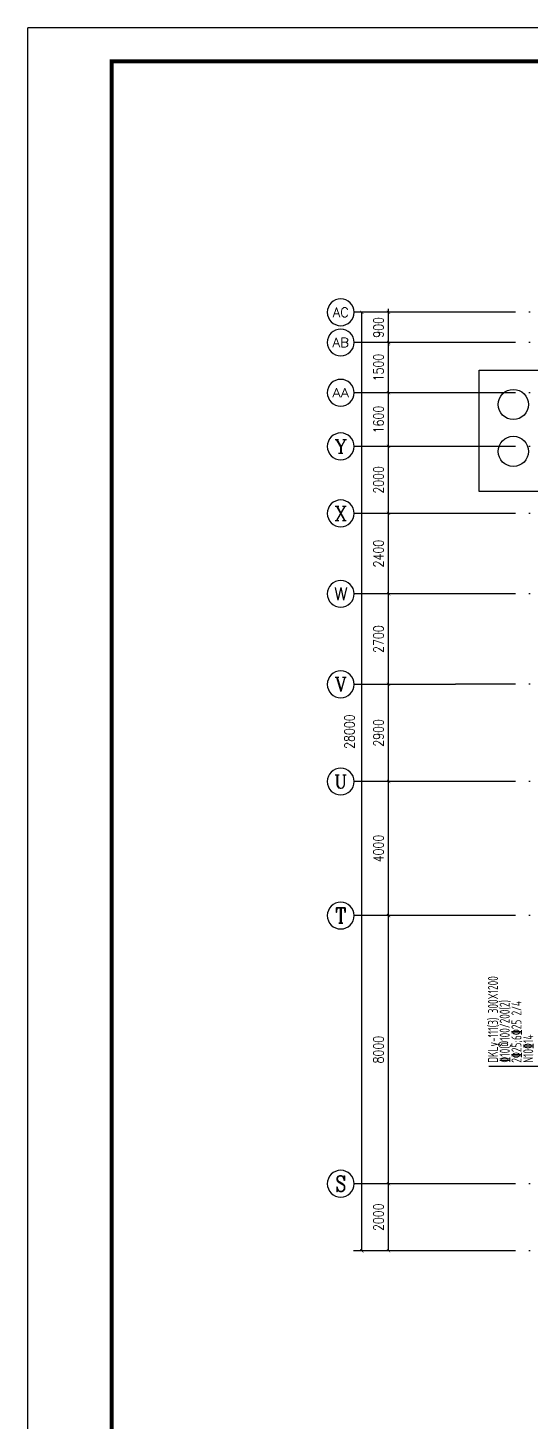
# Model space of a CAD drawing. Header units: millimetres. Extents: x 2998490 to 15040601, y 444546 to 7822218.
# Drawn here: x 14841995 to 14856973, y 7696493 to 7738064 of the extents above; entities that cross this region are included whole.
import ezdxf
from ezdxf.enums import TextEntityAlignment as Align

# ---------------------------------------------------------------- set-up
doc = ezdxf.new("R2010")
doc.units = ezdxf.units.MM
doc.header["$LTSCALE"] = 2000
doc.linetypes.add('DOTE', pattern=[2.42, 2, -0.2, 0.02, -0.2])
for name, color, linetype in [('3-AXIS', 3, 'Continuous'), ('3-AXIS_TEXT', 7, 'Continuous'), ('3-liang-rein-Y', 130, 'Continuous'), ('3-liang-R截面-Y', 70, 'Continuous'), ('3-装饰线脚', 7, 'Continuous'), ('AXIS', 3, 'Continuous'), ('AXIS_TEXT', 7, 'Continuous'), ('图框', 7, 'Continuous')]:
    doc.layers.add(name, color=color, linetype=linetype)
doc.styles.add('_TCH_AXIS', font='COMPLEX', dxfattribs={"bigfont": 'GBCBIG'})
doc.styles.add('COMPLEX', font='COMPLEX')
doc.styles.add('DIM_FONT', font='SIMPLEX', dxfattribs={"width": 0.8, "bigfont": 'HZTXT'})
doc.styles.add('TSSD_Rein', font='Tssdeng.shx', dxfattribs={"width": 0.7, "bigfont": 'hztxt.shx'})
doc.dimstyles.new('DIMN100', dxfattribs={"dimtxt": 300, "dimasz": 100, "dimexe": 250, "dimexo": 300, "dimgap": 150, "dimtad": 1, "dimdec": 0, "dimzin": 0, "dimdsep": 46, "dimtxsty": 'DIM_FONT', "dimblk": 'ARCHTICK', "dimcen": 0.09, "dimclrt": 7, "dimazin": 2, "dimtfac": 1, "dimtdec": 0, "dimtix": 1, "dimtmove": 2, "dimatfit": 3, "dimldrblk": 'ARCHTICK', "dimfxl": 0, "dimtolj": 1, "dimtzin": 0, "dimarcsym": 0})

# ---------------------------------------------------------------- blocks, each defined once
blk = doc.blocks.new('TJAD_TK_A0')
at = {"layer": '图框'}
for p in [(2162, 399.3), (973, -441.7)]:
    blk.add_line(p, (973, 399.3), dxfattribs=at)
at = {"layer": '图框', "const_width": 1.2}
blk.add_lwpolyline([(2152, -431.7), (2152, 389.3), (998, 389.3), (998, -431.7)], close=True, dxfattribs=at)
blk = doc.blocks.new('_ArchTick')
at = {"color": 0, "linetype": 'ByBlock', "const_width": 0.15}
blk.add_lwpolyline([(-0.5, -0.5), (0.5, 0.5)], dxfattribs=at)
blk = doc.blocks.new('*D558')
at = {"layer": 'AXIS', "color": 0, "lineweight": -2}
for p, q in [((14854449, 7703577), (14852501, 7703577)), ((14852751, 7701577), (14852751, 7703577)), ((14854449, 7701577), (14852501, 7701577))]:
    blk.add_line(p, q, dxfattribs=at)
at = {"layer": 'Defpoints', "color": 0}
for p in [(14852751, 7703577), (14854749, 7703577), (14854749, 7701577)]:
    blk.add_point(p, dxfattribs=at)
at = {"layer": 'AXIS', "color": 0, "lineweight": -2, "xscale": 100, "yscale": 100, "zscale": 100}
for p, rotation in [((14852751, 7703577), 90), ((14852751, 7701577), 270)]:
    blk.add_blockref('_ArchTick', p, dxfattribs=dict(at, rotation=rotation))
at = {"layer": 'AXIS', "color": 7, "insert": (14852451, 7702577), "char_height": 300, "attachment_point": 5, "rotation": 90, "style": 'DIM_FONT'}
blk.add_mtext('\\A1;2000', dxfattribs=at)
blk = doc.blocks.new('*D559')
at = {"layer": 'AXIS', "color": 0, "lineweight": -2}
for p, q in [((14854449, 7711577), (14852501, 7711577)), ((14852751, 7703577), (14852751, 7711577)), ((14854449, 7703577), (14852501, 7703577))]:
    blk.add_line(p, q, dxfattribs=at)
at = {"layer": 'Defpoints', "color": 0}
for p in [(14852751, 7711577), (14854749, 7711577), (14854749, 7703577)]:
    blk.add_point(p, dxfattribs=at)
at = {"layer": 'AXIS', "color": 0, "lineweight": -2, "xscale": 100, "yscale": 100, "zscale": 100}
for p, rotation in [((14852751, 7711577), 90), ((14852751, 7703577), 270)]:
    blk.add_blockref('_ArchTick', p, dxfattribs=dict(at, rotation=rotation))
at = {"layer": 'AXIS', "color": 7, "insert": (14852451, 7707577), "char_height": 300, "attachment_point": 5, "rotation": 90, "style": 'DIM_FONT'}
blk.add_mtext('\\A1;8000', dxfattribs=at)
blk = doc.blocks.new('*D560')
at = {"layer": 'AXIS', "color": 0, "lineweight": -2}
for p, q in [((14854449, 7715577), (14852501, 7715577)), ((14852751, 7711577), (14852751, 7715577)), ((14854449, 7711577), (14852501, 7711577))]:
    blk.add_line(p, q, dxfattribs=at)
at = {"layer": 'Defpoints', "color": 0}
for p in [(14852751, 7715577), (14854749, 7715577), (14854749, 7711577)]:
    blk.add_point(p, dxfattribs=at)
at = {"layer": 'AXIS', "color": 0, "lineweight": -2, "xscale": 100, "yscale": 100, "zscale": 100}
for p, rotation in [((14852751, 7715577), 90), ((14852751, 7711577), 270)]:
    blk.add_blockref('_ArchTick', p, dxfattribs=dict(at, rotation=rotation))
at = {"layer": 'AXIS', "color": 7, "insert": (14852451, 7713577), "char_height": 300, "attachment_point": 5, "rotation": 90, "style": 'DIM_FONT'}
blk.add_mtext('\\A1;4000', dxfattribs=at)
blk = doc.blocks.new('*D561')
at = {"layer": 'AXIS', "color": 0, "lineweight": -2}
for p, q in [((14854449, 7718476), (14852501, 7718476)), ((14852751, 7715577), (14852751, 7718476)), ((14854449, 7715577), (14852501, 7715577))]:
    blk.add_line(p, q, dxfattribs=at)
at = {"layer": 'Defpoints', "color": 0}
for p in [(14852751, 7718476), (14854749, 7718476), (14854749, 7715577)]:
    blk.add_point(p, dxfattribs=at)
at = {"layer": 'AXIS', "color": 0, "lineweight": -2, "xscale": 100, "yscale": 100, "zscale": 100}
for p, rotation in [((14852751, 7718476), 90), ((14852751, 7715577), 270)]:
    blk.add_blockref('_ArchTick', p, dxfattribs=dict(at, rotation=rotation))
at = {"layer": 'AXIS', "color": 7, "insert": (14852451, 7717027), "char_height": 300, "attachment_point": 5, "rotation": 90, "style": 'DIM_FONT'}
blk.add_mtext('\\A1;2900', dxfattribs=at)
blk = doc.blocks.new('*D562')
at = {"layer": 'AXIS', "color": 0, "lineweight": -2}
for p, q in [((14854449, 7721177), (14852501, 7721177)), ((14852751, 7718476), (14852751, 7721177)), ((14854449, 7718476), (14852501, 7718476))]:
    blk.add_line(p, q, dxfattribs=at)
at = {"layer": 'Defpoints', "color": 0}
for p in [(14852751, 7721177), (14854749, 7721177), (14854749, 7718476)]:
    blk.add_point(p, dxfattribs=at)
at = {"layer": 'AXIS', "color": 0, "lineweight": -2, "xscale": 100, "yscale": 100, "zscale": 100}
for p, rotation in [((14852751, 7721177), 90), ((14852751, 7718476), 270)]:
    blk.add_blockref('_ArchTick', p, dxfattribs=dict(at, rotation=rotation))
at = {"layer": 'AXIS', "color": 7, "insert": (14852451, 7719827), "char_height": 300, "attachment_point": 5, "rotation": 90, "style": 'DIM_FONT'}
blk.add_mtext('\\A1;2700', dxfattribs=at)
blk = doc.blocks.new('*D563')
at = {"layer": 'AXIS', "color": 0, "lineweight": -2}
for p, q in [((14854449, 7723577), (14852501, 7723577)), ((14852751, 7721177), (14852751, 7723577)), ((14854449, 7721177), (14852501, 7721177))]:
    blk.add_line(p, q, dxfattribs=at)
at = {"layer": 'Defpoints', "color": 0}
for p in [(14852751, 7723577), (14854749, 7723577), (14854749, 7721177)]:
    blk.add_point(p, dxfattribs=at)
at = {"layer": 'AXIS', "color": 0, "lineweight": -2, "xscale": 100, "yscale": 100, "zscale": 100}
for p, rotation in [((14852751, 7723577), 90), ((14852751, 7721177), 270)]:
    blk.add_blockref('_ArchTick', p, dxfattribs=dict(at, rotation=rotation))
at = {"layer": 'AXIS', "color": 7, "insert": (14852451, 7722377), "char_height": 300, "attachment_point": 5, "rotation": 90, "style": 'DIM_FONT'}
blk.add_mtext('\\A1;2400', dxfattribs=at)
blk = doc.blocks.new('*D564')
at = {"layer": 'AXIS', "color": 0, "lineweight": -2}
for p, q in [((14854449, 7725577), (14852501, 7725577)), ((14852751, 7723577), (14852751, 7725577)), ((14854449, 7723577), (14852501, 7723577))]:
    blk.add_line(p, q, dxfattribs=at)
at = {"layer": 'Defpoints', "color": 0}
for p in [(14852751, 7725577), (14854749, 7725577), (14854749, 7723577)]:
    blk.add_point(p, dxfattribs=at)
at = {"layer": 'AXIS', "color": 0, "lineweight": -2, "xscale": 100, "yscale": 100, "zscale": 100}
for p, rotation in [((14852751, 7725577), 90), ((14852751, 7723577), 270)]:
    blk.add_blockref('_ArchTick', p, dxfattribs=dict(at, rotation=rotation))
at = {"layer": 'AXIS', "color": 7, "insert": (14852451, 7724577), "char_height": 300, "attachment_point": 5, "rotation": 90, "style": 'DIM_FONT'}
blk.add_mtext('\\A1;2000', dxfattribs=at)
blk = doc.blocks.new('*D565')
at = {"layer": 'AXIS', "color": 0, "lineweight": -2}
for p, q in [((14854449, 7727177), (14852501, 7727177)), ((14852751, 7725577), (14852751, 7727177)), ((14854449, 7725577), (14852501, 7725577))]:
    blk.add_line(p, q, dxfattribs=at)
at = {"layer": 'Defpoints', "color": 0}
for p in [(14852751, 7727177), (14854749, 7727177), (14854749, 7725577)]:
    blk.add_point(p, dxfattribs=at)
at = {"layer": 'AXIS', "color": 0, "lineweight": -2, "xscale": 100, "yscale": 100, "zscale": 100}
for p, rotation in [((14852751, 7727177), 90), ((14852751, 7725577), 270)]:
    blk.add_blockref('_ArchTick', p, dxfattribs=dict(at, rotation=rotation))
at = {"layer": 'AXIS', "color": 7, "insert": (14852451, 7726377), "char_height": 300, "attachment_point": 5, "rotation": 90, "style": 'DIM_FONT'}
blk.add_mtext('\\A1;1600', dxfattribs=at)
blk = doc.blocks.new('*D566')
at = {"layer": 'AXIS', "color": 0, "lineweight": -2}
for p, q in [((14854449, 7728677), (14852501, 7728677)), ((14852751, 7727177), (14852751, 7728677)), ((14854449, 7727177), (14852501, 7727177))]:
    blk.add_line(p, q, dxfattribs=at)
at = {"layer": 'Defpoints', "color": 0}
for p in [(14852751, 7728677), (14854749, 7728677), (14854749, 7727177)]:
    blk.add_point(p, dxfattribs=at)
at = {"layer": 'AXIS', "color": 0, "lineweight": -2, "xscale": 100, "yscale": 100, "zscale": 100}
for p, rotation in [((14852751, 7728677), 90), ((14852751, 7727177), 270)]:
    blk.add_blockref('_ArchTick', p, dxfattribs=dict(at, rotation=rotation))
at = {"layer": 'AXIS', "color": 7, "insert": (14852451, 7727927), "char_height": 300, "attachment_point": 5, "rotation": 90, "style": 'DIM_FONT'}
blk.add_mtext('\\A1;1500', dxfattribs=at)
blk = doc.blocks.new('*D567')
at = {"layer": 'AXIS', "color": 0, "lineweight": -2}
for p, q in [((14854449, 7729577), (14852501, 7729577)), ((14852751, 7729577), (14852751, 7729677)), ((14852751, 7728677), (14852751, 7729577)), ((14854449, 7728677), (14852501, 7728677)), ((14852751, 7728677), (14852751, 7728577))]:
    blk.add_line(p, q, dxfattribs=at)
at = {"layer": 'Defpoints', "color": 0}
for p in [(14852751, 7729577), (14854749, 7729577), (14854749, 7728677)]:
    blk.add_point(p, dxfattribs=at)
at = {"layer": 'AXIS', "color": 0, "lineweight": -2, "xscale": 100, "yscale": 100, "zscale": 100}
for p, rotation in [((14852751, 7729577), 270), ((14852751, 7728677), 90)]:
    blk.add_blockref('_ArchTick', p, dxfattribs=dict(at, rotation=rotation))
at = {"layer": 'AXIS', "color": 7, "insert": (14852451, 7729127), "char_height": 300, "attachment_point": 5, "rotation": 90, "style": 'DIM_FONT'}
blk.add_mtext('\\A1;900', dxfattribs=at)
blk = doc.blocks.new('*D568')
at = {"layer": 'AXIS', "color": 0, "lineweight": -2}
for p, q in [((14855249, 7729577), (14851701, 7729577)), ((14851951, 7701577), (14851951, 7729577)), ((14855249, 7701577), (14851701, 7701577))]:
    blk.add_line(p, q, dxfattribs=at)
at = {"layer": 'Defpoints', "color": 0}
for p in [(14851951, 7729577), (14855549, 7729577), (14855549, 7701577)]:
    blk.add_point(p, dxfattribs=at)
at = {"layer": 'AXIS', "color": 0, "lineweight": -2, "xscale": 100, "yscale": 100, "zscale": 100}
for p, rotation in [((14851951, 7729577), 90), ((14851951, 7701577), 270)]:
    blk.add_blockref('_ArchTick', p, dxfattribs=dict(at, rotation=rotation))
at = {"layer": 'AXIS', "color": 7, "insert": (14851586, 7717066), "char_height": 300, "attachment_point": 5, "rotation": 90, "style": 'DIM_FONT'}
blk.add_mtext('\\A1;28000', dxfattribs=at)
blk = doc.blocks.new('_AXISO')
blk.add_circle((0, 0), 0.5)
at = {"layer": '3-AXIS_TEXT', "style": 'COMPLEX', "width": 1.041667}
blk.add_attdef('A', text='', height=0.56, dxfattribs=at).set_placement((-0.25, -0.28), (0.25, -0.28), align=Align.FIT)

msp = doc.modelspace()

# ---------------------------------------------------------------- linework, layer by layer
at = {"layer": '3-AXIS', "color": 15, "linetype": 'DOTE'}
for p, q in [((14933972.1, 7729576.7), (14854748.9, 7729576.7)), ((14933972.1, 7728676.7), (14854748.9, 7728676.7)), ((14933972.1, 7727176.7), (14854748.9, 7727176.7)), ((14933972.1, 7725576.7), (14854748.9, 7725576.7)), ((14933972.1, 7723576.7), (14854748.9, 7723576.7)), ((14933972.1, 7721176.7), (14854748.9, 7721176.7)), ((14933972.1, 7718476.7), (14854748.9, 7718476.7)), ((14933972.1, 7715576.7), (14854748.9, 7715576.7)), ((14933972.1, 7711576.7), (14854748.9, 7711576.7)), ((14933972.1, 7703576.7), (14854748.9, 7703576.7)), ((14933972.1, 7701576.7), (14854748.9, 7701576.7))]:
    msp.add_line(p, q, dxfattribs=at)
at = {"layer": '3-liang-R截面-Y'}
msp.add_line((14855740.6, 7707082.8), (14857521.8, 7707082.8), dxfattribs=at)
at = {"layer": '3-装饰线脚'}
msp.add_lwpolyline([(14857423.6, 7724226.7), (14855453.6, 7724226.7), (14855453.6, 7727846.7), (14858593.6, 7727846.7), (14858593.6, 7726226.7), (14862403.6, 7726226.7), (14862403.6, 7727846.7), (14865543.6, 7727846.7), (14865543.6, 7726226.7), (14870403.6, 7726226.7), (14870403.6, 7727846.7), (14873542.1, 7727846.7), (14873543.6, 7726226.7), (14878403.6, 7726226.7), (14878403.6, 7727846.7), (14881543.6, 7727846.7), (14881543.6, 7726226.7), (14886403.6, 7726226.7)], dxfattribs=at)
for centre in [(14856472.1, 7726826.7), (14856472.1, 7725426.7)]:
    msp.add_circle(centre, 450, dxfattribs=at)
at = {"layer": 'AXIS'}
for p, q in [((14854748.9, 7729576.7), (14851724.4, 7729576.7)), ((14854748.9, 7728676.7), (14851724.4, 7728676.7)), ((14854748.9, 7727176.7), (14851724.4, 7727176.7)), ((14854748.9, 7725576.7), (14851724.4, 7725576.7)), ((14854748.9, 7723576.7), (14851724.4, 7723576.7)), ((14854748.9, 7721176.7), (14851724.4, 7721176.7)), ((14854748.9, 7718476.3), (14851724.4, 7718476.3)), ((14854748.9, 7715576.7), (14851724.4, 7715576.7)), ((14854748.9, 7711576.7), (14851724.4, 7711576.7)), ((14854748.9, 7703576.7), (14851724.4, 7703576.7))]:
    msp.add_line(p, q, dxfattribs=at)

# ---------------------------------------------------------------- block references
ref = msp.add_blockref('_AXISO', (14851324.4, 7729576.7), dxfattribs=dict(at, xscale=-800, yscale=800, zscale=800))
ref.add_attrib('A', 'AC', dxfattribs={"layer": 'AXIS_TEXT', "height": 282.17, "style": '_TCH_AXIS'}).set_placement((14851082.5, 7729435.7), (14851566.3, 7729435.7), align=Align.FIT)
ref = msp.add_blockref('_AXISO', (14851324.4, 7728676.7), dxfattribs=dict(at, xscale=-800, yscale=800, zscale=800))
ref.add_attrib('A', 'AB', dxfattribs={"layer": 'AXIS_TEXT', "height": 270.86, "style": '_TCH_AXIS'}).set_placement((14851079.3, 7728541.3), (14851569.5, 7728541.3), align=Align.FIT)
ref = msp.add_blockref('_AXISO', (14851324.4, 7727176.7), dxfattribs=dict(at, xscale=-800, yscale=800, zscale=800))
ref.add_attrib('A', 'AA', dxfattribs={"layer": 'AXIS_TEXT', "height": 265.5, "style": '_TCH_AXIS'}).set_placement((14851077.9, 7727044), (14851570.9, 7727044), align=Align.FIT)
ref = msp.add_blockref('_AXISO', (14851324.4, 7725576.7), dxfattribs=dict(at, xscale=-800, yscale=800, zscale=800))
ref.add_attrib('A', 'Y', dxfattribs={"layer": 'AXIS_TEXT', "height": 415.3, "style": '_TCH_AXIS'}).set_placement((14851136.5, 7725369.1), (14851512.3, 7725369.1), align=Align.FIT)
ref = msp.add_blockref('_AXISO', (14851324.4, 7723576.7), dxfattribs=dict(at, xscale=-800, yscale=800, zscale=800))
ref.add_attrib('A', 'X', dxfattribs={"layer": 'AXIS_TEXT', "height": 425.2, "style": '_TCH_AXIS'}).set_placement((14851142.2, 7723364.1), (14851506.6, 7723364.1), align=Align.FIT)
ref = msp.add_blockref('_AXISO', (14851324.4, 7721176.7), dxfattribs=dict(at, xscale=-800, yscale=800, zscale=800))
ref.add_attrib('A', 'W', dxfattribs={"layer": 'AXIS_TEXT', "height": 386.7, "style": '_TCH_AXIS'}).set_placement((14851121.9, 7720983.4), (14851526.9, 7720983.4), align=Align.FIT)
ref = msp.add_blockref('_AXISO', (14851324.4, 7718476.3), dxfattribs=dict(at, xscale=-800, yscale=800, zscale=800))
ref.add_attrib('A', 'V', dxfattribs={"layer": 'AXIS_TEXT', "height": 425.2, "style": '_TCH_AXIS'}).set_placement((14851142.2, 7718263.7), (14851506.6, 7718263.7), align=Align.FIT)
ref = msp.add_blockref('_AXISO', (14851324.4, 7715576.7), dxfattribs=dict(at, xscale=-800, yscale=800, zscale=800))
ref.add_attrib('A', 'U', dxfattribs={"layer": 'AXIS_TEXT', "height": 405.5, "style": '_TCH_AXIS'}).set_placement((14851131.3, 7715374), (14851517.5, 7715374), align=Align.FIT)
ref = msp.add_blockref('_AXISO', (14851324.4, 7711576.7), dxfattribs=dict(at, xscale=-800, yscale=800, zscale=800))
ref.add_attrib('A', 'T', dxfattribs={"layer": 'AXIS_TEXT', "height": 455.7, "style": '_TCH_AXIS'}).set_placement((14851161.7, 7711348.9), (14851487.2, 7711348.9), align=Align.FIT)
ref = msp.add_blockref('_AXISO', (14851324.4, 7703576.7), dxfattribs=dict(at, xscale=-800, yscale=800, zscale=800))
ref.add_attrib('A', 'S', dxfattribs={"layer": 'AXIS_TEXT', "height": 465.9, "style": '_TCH_AXIS'}).set_placement((14851169.1, 7703343.8), (14851479.7, 7703343.8), align=Align.FIT)
at = {"layer": '图框', "xscale": 100, "yscale": 100, "zscale": 100}
msp.add_blockref('TJAD_TK_A0', (14744694.6, 7698133.9), dxfattribs=at)

# ---------------------------------------------------------------- texts
at = {"layer": '3-liang-rein-Y', "style": 'TSSD_Rein', "width": 0.7}
for s, p in [('%%13210@100/200(2)', (14856365.4, 7707187)), ('2%%13225;6%%13225 2/4', (14856715.4, 7707187)), ('N10%%13214', (14857065.4, 7707187))]:
    msp.add_text(s, height=300, rotation=90, dxfattribs=at).set_placement(p)
at = {"layer": '3-liang-R截面-Y', "style": 'TSSD_Rein', "width": 0.7}
msp.add_text('DKLy-111(3) 300X1200', height=300, rotation=90, dxfattribs=at).set_placement((14856015.4, 7707187))

# ---------------------------------------------------------------- dimensions: what is measured, and where the dimension line sits
at = {"layer": 'AXIS'}
dim = msp.add_linear_dim(base=(14851951.4, 7729576.7), p1=(14855548.9, 7701576.7), p2=(14855548.9, 7729576.7), angle=90, dimstyle='DIMN100', dxfattribs=at)
dim.commit()
dim.dimension.update_dxf_attribs({"geometry": '*D568', "text_midpoint": (14851585.5, 7717066.1), "dimtype": 161})
for p1, p2, picture, middle in [((14854748.9, 7728676.7), (14854748.9, 7729576.7), '*D567', (14852451.4, 7729126.7)), ((14854748.9, 7727176.7), (14854748.9, 7728676.7), '*D566', (14852451.4, 7727926.7)), ((14854748.9, 7725576.7), (14854748.9, 7727176.7), '*D565', (14852451.4, 7726376.7)), ((14854748.9, 7723576.7), (14854748.9, 7725576.7), '*D564', (14852451.4, 7724576.7)), ((14854748.9, 7721176.7), (14854748.9, 7723576.7), '*D563', (14852451.4, 7722376.7)), ((14854748.9, 7718476.3), (14854748.9, 7721176.7), '*D562', (14852451.4, 7719826.5)), ((14854748.9, 7715576.7), (14854748.9, 7718476.3), '*D561', (14852451.4, 7717026.5)), ((14854748.9, 7711576.7), (14854748.9, 7715576.7), '*D560', (14852451.4, 7713576.7)), ((14854748.9, 7703576.7), (14854748.9, 7711576.7), '*D559', (14852451.4, 7707576.7)), ((14854748.9, 7701576.7), (14854748.9, 7703576.7), '*D558', (14852451.4, 7702576.7))]:
    dim = msp.add_aligned_dim(p1=p1, p2=p2, distance=1997.5, dimstyle='DIMN100', dxfattribs=at)
    dim.commit()
    dim.dimension.update_dxf_attribs({"geometry": picture, "text_midpoint": middle})

doc.saveas('drawing.dxf')
